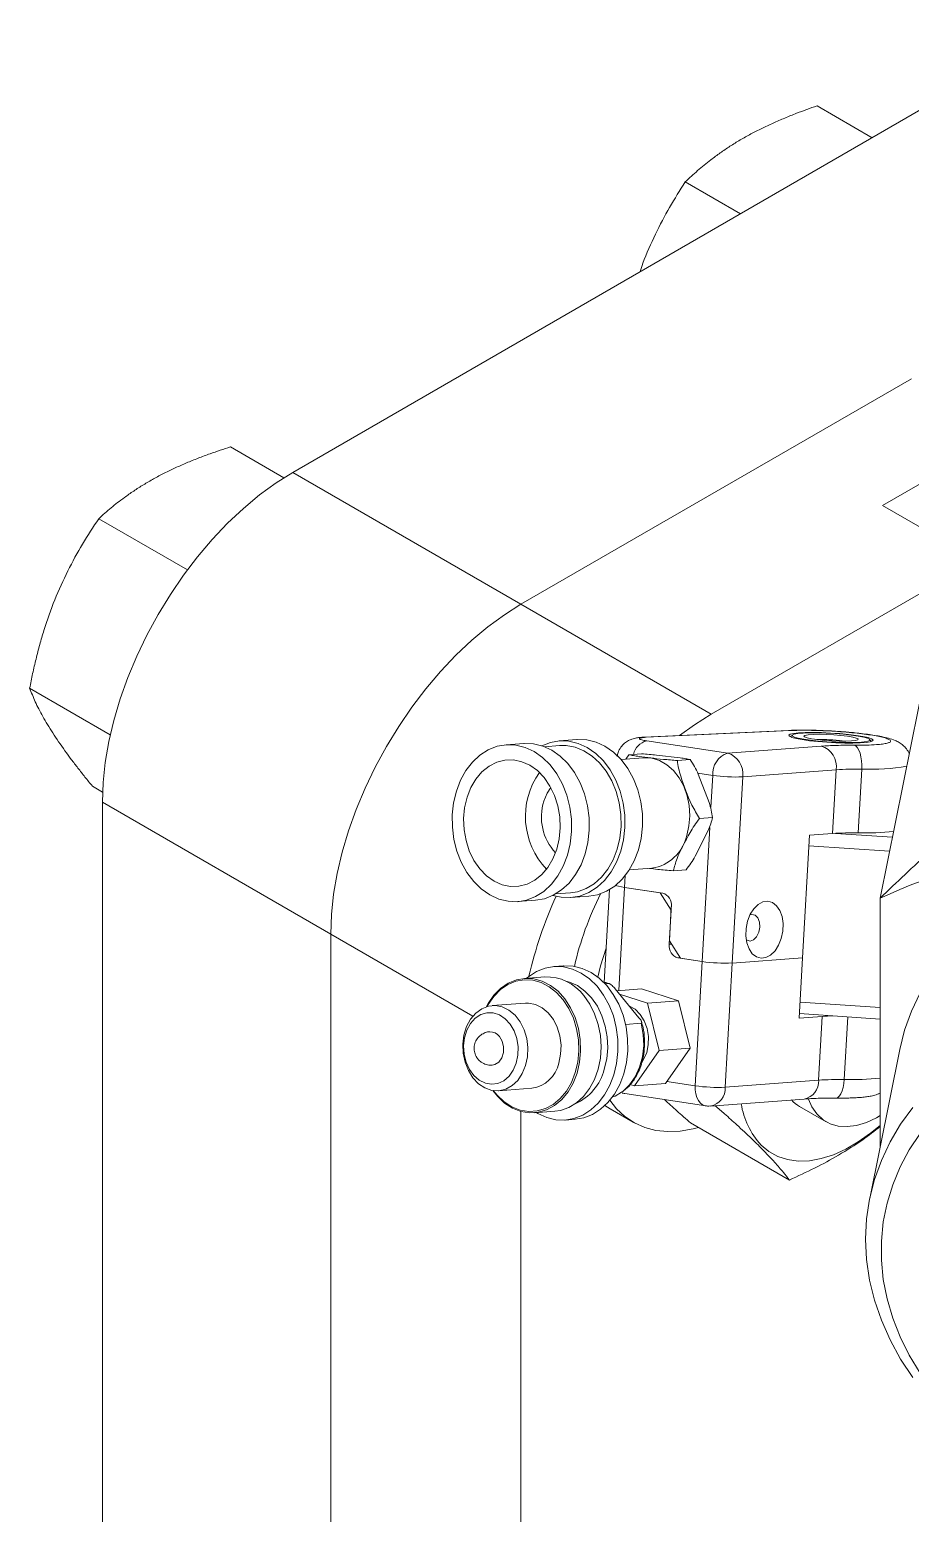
# Model space of a CAD drawing. Header units: millimetres. Extents: x -133 to 8217, y -787 to 7844.
# Drawn here: x 6546.8 to 6710.4, y 5958.1 to 6233.7 of the extents above; entities that cross this region are included whole.
import ezdxf

# ---------------------------------------------------------------- set-up
doc = ezdxf.new("R2010")
doc.units = ezdxf.units.MM
doc.header["$MEASUREMENT"] = 0
doc.layers.add('00_pen 0.20', color=4, linetype='Continuous')

msp = doc.modelspace()

# ---------------------------------------------------------------- linework, layer by layer
at = {"layer": '00_pen 0.20', "lineweight": 15}
for p, q in [((6595.65, 6151.44), (6738.09, 6233.67)), ((6693.1, 6219.53), (6703.36, 6213.61)), ((6668.61, 6205.39), (6678.86, 6199.47)), ((6638.08, 6126.95), (6710.65, 6168.84)), ((6705.25, 6145.32), (6728.32, 6158.63)), ((6584.09, 6156.2), (6594.03, 6150.46)), ((6638.08, 6126.95), (6595.65, 6151.44)), ((6705.25, 6145.32), (6722.04, 6135.62)), ((6559.61, 6142.85), (6576.1, 6133.33)), ((6673.43, 6106.54), (6720.33, 6133.61)), ((6716.24, 6128.81), (6704.83, 6072.37)), ((6673.43, 6106.54), (6638.08, 6126.95)), ((6546.77, 6111.35), (6561.76, 6102.7)), ((6687.77, 6103.53), (6660.94, 6102.28)), ((6661.34, 6102.25), (6688.18, 6103.5)), ((6687.77, 6103.53), (6688.18, 6103.5)), ((6638.6, 6101.11), (6635.3, 6100.87)), ((6645.25, 6100.72), (6642.47, 6100.51)), ((6648.48, 6101.86), (6645.18, 6101.61)), ((6660.94, 6102.28), (6661.34, 6102.25)), ((6661.01, 6102.23), (6661.34, 6102.25)), ((6676.5, 6099.31), (6661.44, 6101.59)), ((6693.88, 6100.61), (6676.5, 6099.31)), ((6688.51, 6102.68), (6688.14, 6102.35)), ((6703.2, 6101.5), (6702.87, 6101.86)), ((6660.85, 6098.46), (6656.66, 6098.14)), ((6658.11, 6099.01), (6657.56, 6098.21)), ((6658.11, 6099.01), (6660.49, 6099.19)), ((6663.24, 6098.96), (6667.69, 6098.43)), ((6669.52, 6098.12), (6667.14, 6097.94)), ((6670.96, 6095.6), (6673.71, 6095.18)), ((6671.03, 6095.42), (6673.06, 6090.12)), ((6673.37, 6089.31), (6673.71, 6095.18)), ((6679.28, 6094.92), (6677.33, 6060.34)), ((6679.28, 6094.92), (6696.67, 6096.23)), ((6696, 6084.38), (6696.67, 6096.23)), ((6701.4, 6096.35), (6700.73, 6084.51)), ((6558.42, 6093.19), (6560.33, 6092.09)), ((6602.72, 6065.71), (6560.3, 6090.2)), ((6560.3, 5430.16), (6560.3, 6090.2)), ((6673.65, 6087.35), (6671.28, 6087.17)), ((6672.87, 6084.93), (6670.46, 6080.15)), ((6671.75, 6060.61), (6673.16, 6085.5)), ((6690.4, 6061.33), (6691.69, 6084.06)), ((6696, 6084.38), (6691.69, 6084.06)), ((6696.53, 6084.42), (6707.12, 6083.7)), ((6706.59, 6081.09), (6691.58, 6082.1)), ((6657.34, 6074.39), (6657.47, 6076.6)), ((6658.2, 6077.63), (6662.39, 6077.94)), ((6668.75, 6077.66), (6666.38, 6077.48)), ((6644.52, 6073.16), (6647.31, 6073.37)), ((6647.37, 6072.48), (6650.67, 6072.73)), ((6654.52, 6073.97), (6653.54, 6056.75)), ((6657.34, 6074.39), (6656.26, 6055.21)), ((6657.34, 6074.39), (6664.42, 6073.32)), ((6663.94, 6073.39), (6657.34, 6074.39)), ((6665.99, 6070.16), (6663.94, 6073.39)), ((6637.49, 6071.74), (6640.78, 6071.99)), ((6665.63, 6063.82), (6665.99, 6070.16)), ((6666.02, 6070.79), (6665.66, 6064.45)), ((6704.83, 6072.37), (6704.83, 6026.21)), ((6704.83, 6072.37), (6704.83, 6072.37)), ((6704.83, 6072.37), (6704.83, 6072.37)), ((6680.97, 6069.36), (6680.63, 6069.28)), ((6602.72, 5739.09), (6602.72, 6065.71)), ((6602.72, 5405.66), (6602.72, 6065.71)), ((6629.13, 6050.47), (6602.72, 6065.71)), ((6665.66, 6064.45), (6667.72, 6061.22)), ((6666.04, 6063.85), (6665.63, 6063.82)), ((6646, 6059.81), (6644.18, 6059.67)), ((6667.65, 6061.32), (6667.24, 6061.29)), ((6671.75, 6060.61), (6667.24, 6061.29)), ((6667.72, 6061.22), (6671.75, 6060.61)), ((6670.44, 6037.54), (6671.75, 6060.61)), ((6677.33, 6060.34), (6676.02, 6037.27)), ((6677.33, 6060.34), (6690.4, 6061.33)), ((6690.4, 6061.33), (6677.33, 6060.34)), ((6689.77, 6050.1), (6690.4, 6061.33)), ((6642.51, 6057.76), (6638.72, 6057.48)), ((6653.71, 6056.49), (6654.34, 6056.54)), ((6655.58, 6055.56), (6660.01, 6050.18)), ((6660.5, 6055.53), (6655.89, 6055.19)), ((6661.57, 6052.91), (6656.4, 6054.56)), ((6660.5, 6055.53), (6667.34, 6053.34)), ((6667.34, 6053.34), (6661.57, 6052.91)), ((6667.34, 6053.34), (6669.55, 6044.55)), ((6638.9, 6052.91), (6632.72, 6052.44)), ((6663.79, 6044.12), (6661.57, 6052.91)), ((6689.82, 6050.94), (6704.83, 6049.93)), ((6689.94, 6053.06), (6704.83, 6052.06)), ((6660.44, 6049.14), (6657.52, 6048.92)), ((6694.07, 6050.42), (6689.77, 6050.1)), ((6693.4, 6038.58), (6694.07, 6050.42)), ((6698.8, 6050.34), (6698.14, 6038.71)), ((6659.17, 6037.51), (6663.79, 6044.12)), ((6663.79, 6044.12), (6669.55, 6044.55)), ((6669.55, 6044.55), (6664.93, 6037.95)), ((6708.48, 6044.3), (6702.89, 6016.63)), ((6633.91, 6036.61), (6640.09, 6037.08)), ((6658.37, 6037.77), (6659.17, 6037.51)), ((6664.93, 6037.95), (6659.17, 6037.51)), ((6670.44, 6037.54), (6665.2, 6038.33)), ((6693.4, 6038.58), (6676.02, 6037.27)), ((6656.87, 6036.18), (6657.37, 6036.1)), ((6657.36, 6036.09), (6672.42, 6033.81)), ((6673.31, 6033.78), (6690.69, 6035.08)), ((6638.08, 5824.83), (6638.08, 6032.78)), ((6640.59, 6032.53), (6644.38, 6032.82)), ((6646.33, 6031.18), (6648.14, 6031.32)), ((6654.68, 6033.23), (6653.68, 6033.88)), ((6654.68, 6033.23), (6658.93, 6030.78)), ((6689.85, 6033.72), (6694.8, 6030.86)), ((6687.98, 6020.04), (6669.59, 6030.65))]:
    msp.add_line(p, q, dxfattribs=at)
at = {"layer": '00_pen 0.20', "lineweight": 15, "flags": 128}
for points in [[(6560.3, 6090.2), (6560.43, 6093.84), (6560.83, 6097.6), (6561.5, 6101.46), (6562.43, 6105.4), (6563.61, 6109.37), (6565.03, 6113.35), (6566.69, 6117.31), (6568.57, 6121.22), (6570.65, 6125.05), (6572.92, 6128.77), (6575.37, 6132.35), (6577.97, 6135.76), (6580.71, 6138.99), (6583.56, 6142), (6586.5, 6144.76), (6589.51, 6147.27), (6592.57, 6149.5), (6595.65, 6151.44)], [(6602.72, 6065.71), (6602.86, 6069.34), (6603.26, 6073.11), (6603.93, 6076.97), (6604.85, 6080.9), (6606.03, 6084.88), (6607.46, 6088.86), (6609.12, 6092.82), (6610.99, 6096.73), (6613.08, 6100.56), (6615.35, 6104.27), (6617.8, 6107.86), (6620.4, 6111.27), (6623.14, 6114.49), (6625.98, 6117.5), (6628.93, 6120.27), (6631.94, 6122.78), (6635, 6125.01), (6638.08, 6126.95)], [(6602.72, 6065.71), (6602.86, 6069.34), (6603.26, 6073.11), (6603.93, 6076.97), (6604.85, 6080.9), (6606.03, 6084.88), (6607.46, 6088.86), (6609.12, 6092.82), (6610.99, 6096.73), (6613.08, 6100.56), (6615.35, 6104.27), (6617.8, 6107.86), (6620.4, 6111.27), (6623.14, 6114.49), (6625.98, 6117.5), (6628.93, 6120.27), (6631.94, 6122.78), (6635, 6125.01), (6638.08, 6126.95)], [(6667.57, 6102.59), (6670.35, 6104.6), (6673.43, 6106.54)], [(6694.89, 6101.34), (6696.58, 6101.24), (6698.24, 6101.19), (6699.77, 6101.19), (6701.11, 6101.23), (6702.2, 6101.31), (6702.98, 6101.44), (6703.43, 6101.6), (6703.51, 6101.78), (6703.22, 6101.98), (6702.58, 6102.2), (6701.62, 6102.41), (6700.39, 6102.61), (6698.93, 6102.78), (6697.32, 6102.93), (6695.63, 6103.05), (6693.95, 6103.12), (6692.35, 6103.15), (6690.9, 6103.13), (6689.68, 6103.07), (6688.74, 6102.96), (6688.12, 6102.82), (6687.86, 6102.65), (6687.96, 6102.45), (6688.42, 6102.24), (6689.23, 6102.03), (6690.33, 6101.82), (6691.69, 6101.63), (6693.23, 6101.47), (6694.89, 6101.34)], [(6694.95, 6101.41), (6693.37, 6101.54), (6691.9, 6101.7), (6690.63, 6101.88), (6689.61, 6102.08), (6688.89, 6102.28), (6688.51, 6102.48), (6688.5, 6102.66), (6688.84, 6102.82), (6689.53, 6102.95), (6690.52, 6103.03), (6691.78, 6103.08), (6693.23, 6103.08), (6694.8, 6103.03), (6696.42, 6102.94), (6698, 6102.82), (6699.47, 6102.66), (6700.74, 6102.47), (6701.77, 6102.28), (6702.48, 6102.07), (6702.86, 6101.88), (6702.88, 6101.69), (6702.53, 6101.54), (6701.85, 6101.41), (6700.85, 6101.32), (6699.59, 6101.28), (6698.14, 6101.28), (6696.57, 6101.33), (6694.95, 6101.41)], [(6646.72, 6080.34), (6645.95, 6078.33), (6644.94, 6076.52), (6643.73, 6074.95), (6642.33, 6073.65), (6640.79, 6072.67), (6639.13, 6072.03), (6637.41, 6071.73), (6635.67, 6071.8), (6633.94, 6072.22), (6632.28, 6072.99), (6630.71, 6074.09), (6629.29, 6075.48), (6628.04, 6077.15), (6626.99, 6079.04), (6626.18, 6081.1), (6625.62, 6083.3), (6625.33, 6085.57), (6625.3, 6087.86), (6625.55, 6090.11), (6626.07, 6092.26), (6626.84, 6094.27), (6627.85, 6096.09), (6629.06, 6097.66), (6630.46, 6098.95), (6632.01, 6099.93), (6633.66, 6100.58), (6635.38, 6100.87), (6637.12, 6100.81), (6638.85, 6100.39), (6640.51, 6099.62), (6642.08, 6098.52), (6643.5, 6097.12), (6644.75, 6095.46), (6645.8, 6093.57), (6646.61, 6091.5), (6647.17, 6089.3), (6647.47, 6087.03), (6647.49, 6084.75), (6647.24, 6082.5), (6646.72, 6080.34)], [(6650.02, 6080.59), (6650.53, 6082.74), (6650.78, 6084.99), (6650.76, 6087.28), (6650.47, 6089.55), (6649.9, 6091.75), (6649.09, 6093.82), (6648.05, 6095.71), (6646.8, 6097.37), (6645.37, 6098.77), (6643.81, 6099.86), (6642.14, 6100.63), (6640.42, 6101.05), (6638.67, 6101.12), (6638.6, 6101.11)], [(6641.94, 6100.7), (6643.54, 6101.32), (6645.26, 6101.61), (6647, 6101.55), (6648.73, 6101.13), (6650.4, 6100.36), (6651.96, 6099.26), (6653.39, 6097.87), (6654.64, 6096.2), (6655.68, 6094.31), (6656.49, 6092.24), (6657.05, 6090.05), (6657.35, 6087.78), (6657.37, 6085.49), (6657.12, 6083.24), (6656.61, 6081.08)], [(6655.98, 6081.45), (6656.47, 6083.53), (6656.7, 6085.69), (6656.66, 6087.9), (6656.35, 6090.08), (6655.78, 6092.18), (6654.97, 6094.15), (6653.93, 6095.94), (6652.69, 6097.5), (6651.29, 6098.78), (6649.75, 6099.76), (6648.13, 6100.41), (6646.46, 6100.72), (6645.25, 6100.72)], [(6659.9, 6081.33), (6660.42, 6083.49), (6660.67, 6085.74), (6660.64, 6088.03), (6660.35, 6090.3), (6659.79, 6092.49), (6658.97, 6094.56), (6657.93, 6096.45), (6656.68, 6098.11), (6655.26, 6099.51), (6653.69, 6100.61), (6652.03, 6101.38), (6650.3, 6101.8), (6648.55, 6101.86), (6648.48, 6101.86)], [(6696.2, 6102.72), (6697.54, 6102.6), (6698.75, 6102.46), (6699.73, 6102.3), (6700.4, 6102.12), (6700.73, 6101.95), (6700.68, 6101.8), (6700.27, 6101.68), (6699.51, 6101.59), (6698.47, 6101.55), (6697.22, 6101.55), (6695.86, 6101.6), (6694.49, 6101.69), (6693.2, 6101.82), (6692.1, 6101.98), (6691.27, 6102.15), (6690.76, 6102.32), (6690.62, 6102.48), (6690.85, 6102.62), (6691.44, 6102.73), (6692.35, 6102.79), (6693.5, 6102.81), (6694.82, 6102.79), (6696.2, 6102.72)], [(6698.25, 6101.55), (6697.28, 6101.66), (6696.06, 6101.77)], [(6701.4, 6096.35), (6701.42, 6097.13), (6701.37, 6097.89), (6701.26, 6098.62), (6701.1, 6099.28), (6700.89, 6099.84), (6700.65, 6100.29), (6700.37, 6100.61), (6700.07, 6100.78)], [(6644.74, 6081.49), (6644.03, 6079.69), (6643.1, 6078.1), (6641.96, 6076.75), (6640.65, 6075.7), (6639.21, 6074.97), (6637.69, 6074.58), (6636.12, 6074.55), (6634.57, 6074.87), (6633.07, 6075.55), (6631.67, 6076.55), (6630.42, 6077.84), (6629.34, 6079.4), (6628.48, 6081.16), (6627.87, 6083.08), (6627.51, 6085.1), (6627.42, 6087.15), (6627.6, 6089.18), (6628.05, 6091.12), (6628.76, 6092.91), (6629.69, 6094.51), (6630.83, 6095.85), (6632.14, 6096.91), (6633.58, 6097.64), (6635.11, 6098.03), (6636.67, 6098.06), (6638.22, 6097.73), (6639.72, 6097.06), (6641.12, 6096.06), (6642.38, 6094.76), (6643.45, 6093.21), (6644.31, 6091.45), (6644.93, 6089.53), (6645.28, 6087.51), (6645.37, 6085.46), (6645.19, 6083.43), (6644.74, 6081.49)], [(6668.89, 6084), (6669.3, 6085.79), (6669.45, 6087.67), (6669.33, 6089.57), (6668.95, 6091.41), (6668.32, 6093.15), (6667.46, 6094.72), (6666.4, 6096.07), (6665.18, 6097.15), (6663.84, 6097.92), (6662.42, 6098.37), (6660.98, 6098.47), (6660.85, 6098.46)], [(6642.33, 6090.42), (6642.94, 6091.9), (6643.61, 6092.93)], [(6656.61, 6081.08), (6655.83, 6079.07), (6654.83, 6077.26), (6653.61, 6075.69), (6652.21, 6074.4), (6650.67, 6073.42), (6649.02, 6072.77), (6647.3, 6072.48), (6645.55, 6072.54), (6644.03, 6072.89)], [(6647.31, 6073.37), (6648.6, 6073.58), (6650.21, 6074.15), (6651.71, 6075.06), (6653.07, 6076.28), (6654.25, 6077.78), (6655.23, 6079.51), (6655.98, 6081.45)], [(6650.67, 6072.73), (6652.31, 6073.02), (6653.96, 6073.66), (6655.51, 6074.64), (6656.9, 6075.94), (6658.12, 6077.51), (6659.13, 6079.32), (6659.9, 6081.33)], [(6640.78, 6071.99), (6642.43, 6072.28), (6644.08, 6072.92), (6645.62, 6073.9), (6647.02, 6075.19), (6648.24, 6076.77), (6649.25, 6078.58), (6650.02, 6080.59)], [(6708.48, 6044.3), (6709.38, 6047.84), (6710.65, 6051.39), (6712.28, 6054.82), (6714.24, 6058.1), (6716.53, 6061.23), (6719.13, 6064.17), (6722.03, 6066.92), (6725.21, 6069.44), (6728.64, 6071.73), (6732.3, 6073.76), (6736.18, 6075.54), (6740.24, 6077.04), (6744.46, 6078.26), (6748.82, 6079.18)], [(6655.61, 6074.73), (6656.2, 6074.59), (6657.34, 6074.39)], [(6657.34, 6074.39), (6656.2, 6074.59), (6655.61, 6074.73)], [(6680.05, 6064.08), (6679.86, 6065.39), (6679.9, 6066.76), (6680.18, 6068.12), (6680.68, 6069.38), (6681.35, 6070.43), (6682.16, 6071.22), (6683.04, 6071.69), (6683.95, 6071.81), (6684.81, 6071.56), (6685.57, 6070.98), (6686.18, 6070.08), (6686.59, 6068.95), (6686.78, 6067.65), (6686.73, 6066.27), (6686.45, 6064.91), (6685.96, 6063.65), (6685.29, 6062.6), (6684.48, 6061.81), (6683.59, 6061.34), (6682.69, 6061.22), (6681.83, 6061.47), (6681.07, 6062.06), (6680.46, 6062.95), (6680.05, 6064.08)], [(6679.93, 6064.67), (6680.09, 6064.56), (6680.69, 6064.42), (6681.32, 6064.66), (6681.88, 6065.23), (6682.27, 6066.06), (6682.45, 6067.01), (6682.38, 6067.95), (6682.07, 6068.72), (6681.58, 6069.22), (6680.97, 6069.36), (6680.97, 6069.36)], [(6652.35, 6057.73), (6652.88, 6059.8), (6653.9, 6063.1)], [(6639.09, 6057.51), (6639.45, 6057.8), (6640.96, 6058.76), (6642.58, 6059.39), (6644.26, 6059.68), (6645.97, 6059.62), (6647.65, 6059.2), (6649.28, 6058.45), (6650.82, 6057.38), (6652.21, 6056.01), (6653.43, 6054.38), (6654.45, 6052.54), (6655.25, 6050.51), (6655.8, 6048.36), (6656.09, 6046.14), (6656.11, 6043.9), (6655.86, 6041.7), (6655.36, 6039.59)], [(6657.17, 6039.73), (6657.68, 6041.84), (6657.92, 6044.04), (6657.9, 6046.28), (6657.61, 6048.5), (6657.06, 6050.65), (6656.26, 6052.67), (6655.24, 6054.52), (6654.02, 6056.15), (6652.63, 6057.51), (6651.1, 6058.59), (6649.47, 6059.34), (6647.78, 6059.75), (6646.07, 6059.82), (6646, 6059.81)], [(6631.67, 6052.24), (6631.98, 6052.82), (6633.05, 6054.36), (6634.3, 6055.62), (6635.71, 6056.58), (6637.23, 6057.21), (6638.82, 6057.49), (6640.44, 6057.4), (6642.03, 6056.97), (6643.55, 6056.18), (6644.97, 6055.08), (6646.23, 6053.68), (6647.3, 6052.04), (6648.15, 6050.19), (6648.75, 6048.2), (6649.1, 6046.11), (6649.17, 6043.99), (6648.97, 6041.9), (6648.5, 6039.9)], [(6631.76, 6052.27), (6631.98, 6052.65), (6633.02, 6054.15), (6634.25, 6055.39), (6635.63, 6056.34), (6637.12, 6056.95), (6638.68, 6057.22), (6640.26, 6057.14), (6641.82, 6056.71), (6643.31, 6055.94), (6644.69, 6054.86), (6645.93, 6053.49), (6646.98, 6051.88), (6647.81, 6050.07), (6648.4, 6048.12), (6648.74, 6046.07), (6648.81, 6044), (6648.62, 6041.95), (6648.16, 6039.99)], [(6646.42, 6056.99), (6647.08, 6056.81), (6648.57, 6056.14), (6649.96, 6055.14), (6651.21, 6053.85), (6652.28, 6052.3), (6653.13, 6050.55), (6653.75, 6048.64), (6654.11, 6046.63), (6654.19, 6044.58), (6654.01, 6042.56), (6653.56, 6040.63)], [(6654.34, 6056.54), (6653.79, 6056.7), (6653.54, 6056.75)], [(6649.75, 6054.3), (6650.86, 6052.71), (6651.77, 6050.9), (6652.43, 6048.94), (6652.83, 6046.87), (6652.97, 6044.75), (6652.83, 6042.65), (6652.42, 6040.62), (6651.75, 6038.73), (6650.84, 6037.03), (6649.72, 6035.56), (6648.42, 6034.38), (6646.98, 6033.51), (6645.43, 6032.97), (6644.38, 6032.82)], [(6638.93, 6041.29), (6638.31, 6039.81), (6637.47, 6038.55), (6636.43, 6037.57), (6635.24, 6036.92), (6633.97, 6036.62), (6632.66, 6036.69), (6631.38, 6037.13), (6630.2, 6037.91), (6629.16, 6039.01), (6628.31, 6040.36), (6627.7, 6041.91), (6627.35, 6043.58), (6627.28, 6045.29), (6627.49, 6046.97), (6627.98, 6048.53), (6628.71, 6049.91), (6629.66, 6051.04), (6630.78, 6051.86), (6632.02, 6052.34), (6633.32, 6052.45), (6634.61, 6052.19), (6635.85, 6051.58), (6636.97, 6050.63), (6637.92, 6049.4), (6638.65, 6047.95), (6639.14, 6046.33), (6639.35, 6044.63), (6639.28, 6042.92), (6638.93, 6041.29)], [(6637.2, 6041.75), (6636.64, 6040.42), (6635.86, 6039.31), (6634.89, 6038.48), (6633.8, 6037.97), (6632.63, 6037.81), (6631.46, 6038.01), (6630.34, 6038.56), (6629.34, 6039.43), (6628.5, 6040.56), (6627.89, 6041.91), (6627.52, 6043.4), (6627.42, 6044.95), (6627.59, 6046.47), (6628.03, 6047.88), (6628.7, 6049.1), (6629.58, 6050.08), (6630.62, 6050.76), (6631.76, 6051.09), (6632.94, 6051.07), (6634.09, 6050.69), (6635.16, 6049.98), (6636.08, 6048.97), (6636.81, 6047.72), (6637.31, 6046.29), (6637.55, 6044.76), (6637.51, 6043.22), (6637.2, 6041.75)], [(6638.9, 6052.91), (6639.49, 6052.91), (6640.79, 6052.66), (6642.03, 6052.04), (6643.15, 6051.1), (6644.1, 6049.87), (6644.83, 6048.41), (6645.31, 6046.79), (6645.52, 6045.09), (6645.45, 6043.38), (6645.1, 6041.75)], [(6661.44, 6043.71), (6661.74, 6045.17), (6661.76, 6046.7), (6661.5, 6048.2), (6660.98, 6049.6), (6660.22, 6050.8), (6659.27, 6051.74), (6658.23, 6052.35)], [(6656.77, 6036.33), (6656.99, 6036.49), (6658.26, 6037.7), (6659.32, 6039.21), (6660.13, 6040.98), (6660.66, 6042.93), (6660.89, 6044.99), (6660.81, 6047.08), (6660.44, 6049.14)], [(6634.06, 6046.71), (6634.58, 6045.84), (6634.84, 6044.8), (6634.82, 6043.72), (6634.51, 6042.73), (6633.97, 6041.95), (6633.24, 6041.48), (6632.72, 6041.36)], [(6660.54, 6041.86), (6660.88, 6042.4), (6661.44, 6043.71)], [(6648.5, 6039.9), (6647.78, 6038.05), (6646.82, 6036.39), (6645.66, 6034.99), (6644.32, 6033.87), (6642.85, 6033.07), (6641.29, 6032.62), (6639.68, 6032.52), (6638.07, 6032.78), (6636.51, 6033.4), (6635.03, 6034.34), (6633.69, 6035.6), (6632.84, 6036.66)], [(6648.16, 6039.99), (6647.45, 6038.17), (6646.51, 6036.55), (6645.37, 6035.18), (6644.06, 6034.08), (6642.62, 6033.3), (6641.09, 6032.86), (6639.52, 6032.76), (6637.94, 6033.02), (6636.41, 6033.62), (6634.96, 6034.55), (6633.65, 6035.78), (6632.94, 6036.64)], [(6655.36, 6039.59), (6654.6, 6037.63), (6653.62, 6035.85), (6652.43, 6034.32), (6651.06, 6033.05), (6649.55, 6032.09), (6647.93, 6031.46), (6646.25, 6031.17), (6644.55, 6031.24), (6642.86, 6031.65), (6641.23, 6032.4), (6640.96, 6032.56)], [(6648.14, 6031.32), (6649.75, 6031.6), (6651.36, 6032.23), (6652.87, 6033.19), (6654.24, 6034.45), (6655.43, 6035.99), (6656.42, 6037.76), (6657.17, 6039.73)], [(6672.42, 6033.81), (6672.29, 6033.84), (6671.82, 6034.02), (6671.4, 6034.35), (6671.04, 6034.81), (6670.75, 6035.38), (6670.55, 6036.05), (6670.45, 6036.77), (6670.44, 6037.54)], [(6696.55, 6035.24), (6696.66, 6035.25), (6696.97, 6035.38), (6697.26, 6035.66), (6697.52, 6036.07), (6697.75, 6036.6), (6697.93, 6037.24), (6698.06, 6037.95), (6698.14, 6038.71)], [(6671.08, 6029.79), (6670.09, 6029.54), (6667.68, 6029.13), (6665.35, 6029.03), (6663.14, 6029.26), (6661.07, 6029.8), (6659.15, 6030.65), (6657.41, 6031.81), (6655.85, 6033.27), (6654.59, 6034.86)], [(6655.13, 6035.46), (6655.56, 6035.64), (6656.77, 6036.33)], [(6656.9, 6036.24), (6657.23, 6036.12), (6657.36, 6036.09)], [(6704.83, 6031.99), (6704.16, 6031.61), (6702.29, 6030.74), (6700.45, 6030.18), (6698.7, 6029.95), (6697.05, 6030.06), (6695.55, 6030.49), (6694.21, 6031.24), (6693.06, 6032.3), (6692.13, 6033.65), (6691.51, 6035.03)], [(6710.91, 6033.53), (6708.62, 6030.4), (6706.67, 6027.12), (6705.05, 6023.69), (6703.78, 6020.15), (6702.86, 6016.51), (6702.31, 6012.8), (6702.13, 6009.04), (6702.31, 6005.25), (6702.86, 6001.47), (6703.78, 5997.71), (6705.05, 5993.99), (6706.67, 5990.35), (6708.62, 5986.8), (6710.91, 5983.37)], [(6704.83, 6030.19), (6703.03, 6028.72), (6700.74, 6027.1), (6698.43, 6025.77), (6696.13, 6024.74), (6693.88, 6024.02), (6691.7, 6023.63), (6689.61, 6023.56), (6687.64, 6023.82), (6685.82, 6024.41), (6684.17, 6025.32), (6682.7, 6026.53)], [(6712.28, 5984.19), (6710.25, 5987.5), (6708.54, 5990.91), (6707.16, 5994.4), (6706.12, 5997.95), (6705.42, 6001.54), (6705.07, 6005.13), (6705.07, 6008.71), (6705.42, 6012.26), (6706.12, 6015.75), (6707.16, 6019.16), (6708.54, 6022.46), (6710.25, 6025.64), (6712.28, 6028.68)]]:
    msp.add_lwpolyline(points, dxfattribs=at)
at = {"layer": '00_pen 0.20', "lineweight": 15}
for centre, radius, start, end in [((6662.22, 6098.35), 3.33, 103.3958, 167.3183), ((6693.81, 6070.54), 31.31, 85.8779, 91.3729), ((6692.72, 6096.8), 3.99, 351.7524, 73.0627), ((6677.74, 6095.46), 4.04, 107.8692, 183.9317), ((6675.34, 6095.49), 3.99, 351.7524, 73.0627), ((6653.05, 6087.55), 14.14, 144.7517, 223.8456), ((6677.86, 6124.01), 29.13, 261.7997, 272.8005), ((6700.6, 6037.24), 59.12, 89.2232, 93.8134), ((6703.24, 6131.98), 35.67, 267.0541, 280.583), ((6651.53, 6087.47), 9.66, 162.2623, 223.4293), ((6661.2, 6085.74), 7.89, 278.7124, 347.2398), ((6699.93, 6025.4), 59.12, 89.2232, 93.8134), ((6701.88, 6142.13), 57.64, 268.8536, 275.4199), ((6753.58, 5967.19), 115.93, 98.9537, 114.8664), ((6715.39, 6040.37), 77.82, 155.4335, 166.9908), ((6705.8, 6046.43), 59.3, 153.165, 167.052), ((6663.75, 6071.12), 2.3, 351.7524, 73.0627), ((6667.91, 6063.49), 2.3, 171.7524, 253.0627), ((6675.9, 6089.44), 29.13, 261.7997, 272.8005), ((6642.79, 6049.06), 8.71, 37.0015, 91.895), ((6697.29, 6006), 44.54, 91.5822, 94.1452), ((6632.36, 6045.46), 2.11, 36.2, 92.5613), ((6639.25, 6043), 5.99, 278.0249, 347.9273), ((6644.16, 6043.02), 9.7, 294.193, 345.7392), ((6674.6, 6066.37), 29.13, 261.7997, 272.8005), ((6672.69, 6037.06), 3.34, 280.6734, 3.7217), ((6690.07, 6038.36), 3.34, 280.6806, 3.7211), ((6697.33, 5979.59), 59.12, 89.2232, 93.8134), ((6699.3, 6095.71), 57.02, 268.8318, 275.5624), ((6693.64, 6036.53), 14.82, 189.007, 222.4177), ((6693.2, 6039.49), 6.68, 223.3771, 239.8973)]:
    msp.add_arc(centre, radius, start, end, dxfattribs=at)
for points, knots in [([(6693.1, 6219.53), (6691.83, 6219.08), (6689.79, 6218.35), (6687.09, 6217.26), (6684.92, 6216.33), (6682.82, 6215.34), (6680.78, 6214.3), (6678.81, 6213.19), (6676.9, 6212.02), (6675.09, 6210.79), (6673.06, 6209.29), (6670.87, 6207.5), (6669.36, 6206.1), (6668.61, 6205.39)], [0, 0, 0, 0, 0.128209, 0.20511, 0.28211, 0.35946, 0.436949, 0.515995, 0.595209, 0.674911, 0.754765, 0.877207, 1, 1, 1, 1]), ([(6668.61, 6205.39), (6667.62, 6203.84), (6665.64, 6200.72), (6663.01, 6195.67), (6661.17, 6191.65), (6660.38, 6189.24), (6660.21, 6188.71)], [0, 0, 0, 0, 0.3010275, 0.603657, 0.9130541, 1, 1, 1, 1]), ([(6584.09, 6156.2), (6582.82, 6155.77), (6580.78, 6155.1), (6578.08, 6154.09), (6575.91, 6153.22), (6573.81, 6152.29), (6571.77, 6151.31), (6569.8, 6150.26), (6567.9, 6149.16), (6566.09, 6148), (6564.06, 6146.57), (6561.86, 6144.87), (6560.36, 6143.53), (6559.61, 6142.85)], [0, 0, 0, 0, 0.128209, 0.20511, 0.28211, 0.35946, 0.436949, 0.515995, 0.595209, 0.674911, 0.754765, 0.877207, 1, 1, 1, 1]), ([(6559.61, 6142.85), (6558.59, 6141.3), (6556.54, 6138.18), (6553.79, 6133.16), (6551.36, 6127.81), (6549.72, 6123.17), (6548.63, 6119.47), (6547.94, 6116.79), (6547.31, 6114.09), (6546.95, 6112.26), (6546.77, 6111.35)], [0, 0, 0, 0, 0.1676, 0.336091, 0.50835, 0.682321, 0.761467, 0.840739, 0.920328, 1, 1, 1, 1]), ([(6546.77, 6111.35), (6547.1, 6110.53), (6547.76, 6108.89), (6549.16, 6106.13), (6550.99, 6103.1), (6552.86, 6100.38), (6554.49, 6098.16), (6555.74, 6096.54), (6557.04, 6094.88), (6557.96, 6093.76), (6558.42, 6093.19)], [0, 0, 0, 0, 0.1676, 0.336091, 0.50835, 0.682321, 0.761467, 0.840739, 0.920328, 1, 1, 1, 1]), ([(6695.76, 6103.43), (6695.08, 6103.47), (6694.14, 6103.51), (6692.79, 6103.56), (6691.69, 6103.58), (6690.44, 6103.59), (6689.24, 6103.58), (6688.34, 6103.56), (6687.89, 6103.53), (6687.78, 6103.53)], [0, 0, 0, 0, 0.233751, 0.325457, 0.476226, 0.629017, 0.789413, 0.952813, 1, 1, 1, 1]), ([(6688.18, 6103.5), (6688.69, 6103.52), (6689.73, 6103.56), (6691.59, 6103.56), (6693.65, 6103.51), (6695.83, 6103.41), (6698.01, 6103.26), (6700.06, 6103.07), (6701.88, 6102.86), (6703.44, 6102.63), (6704.76, 6102.39), (6705.81, 6102.13), (6706.53, 6101.86), (6706.85, 6101.6), (6706.74, 6101.36), (6706.21, 6101.16), (6705.35, 6100.99), (6704.53, 6100.92), (6704.13, 6100.89)], [0, 0, 0, 0, 0.058583, 0.120399, 0.184575, 0.25, 0.315425, 0.379601, 0.441417, 0.5, 0.558583, 0.620399, 0.684575, 0.75, 0.815425, 0.879601, 0.941417, 1, 1, 1, 1]), ([(6710.24, 6099.12), (6710.23, 6099.15), (6710.14, 6099.51), (6709.72, 6100.11), (6709.07, 6100.82), (6708.31, 6101.34), (6707.43, 6101.76), (6706.43, 6102.08), (6705.18, 6102.37), (6703.87, 6102.61), (6702.45, 6102.82), (6701.01, 6103), (6699.63, 6103.14), (6698.43, 6103.25), (6697.18, 6103.34), (6696.28, 6103.4), (6695.76, 6103.43)], [0, 0, 0, 0, 0.0034, 0.060498, 0.116437, 0.17241, 0.241371, 0.354573, 0.458785, 0.553036, 0.63524, 0.731694, 0.80624, 0.861499, 0.920858, 1, 1, 1, 1]), ([(6660.94, 6102.28), (6660.92, 6102.28), (6660.67, 6102.27), (6660.21, 6102.23), (6659.52, 6102.15), (6658.8, 6101.98), (6658.01, 6101.65), (6657.28, 6101.16), (6656.6, 6100.42), (6656.11, 6099.56), (6656.01, 6098.94), (6655.97, 6098.69)], [0, 0, 0, 0, 0.008826, 0.120115, 0.240419, 0.389285, 0.491757, 0.611922, 0.749153, 0.896372, 1, 1, 1, 1]), ([(6661.44, 6101.59), (6661.1, 6101.65), (6660.58, 6101.74), (6660.21, 6101.87), (6660.06, 6101.97), (6660.08, 6102.05), (6660.3, 6102.16), (6660.73, 6102.2), (6661.01, 6102.23)], [0, 0, 0, 0, 0.239457, 0.368361, 0.5, 0.631639, 0.760543, 1, 1, 1, 1]), ([(6667.14, 6097.94), (6666.27, 6098.01), (6663.6, 6098.23), (6661.02, 6098.56), (6658.93, 6098.85), (6658.39, 6098.96), (6658.11, 6099.01)], [0, 0, 0, 0, 0.238815, 0.730224, 0.863762, 1, 1, 1, 1]), ([(6660.49, 6099.19), (6660.97, 6099.16), (6661.94, 6099.09), (6662.8, 6099), (6663.24, 6098.96)], [0, 0, 0, 0, 0.493147, 1, 1, 1, 1]), ([(6671.28, 6087.17), (6670.78, 6088), (6669.28, 6090.53), (6668.16, 6093.74), (6667.33, 6096.52), (6667.21, 6097.46), (6667.14, 6097.94)], [0, 0, 0, 0, 0.2388154, 0.7302242, 0.8637618, 1, 1, 1, 1]), ([(6667.69, 6098.43), (6668.04, 6098.38), (6668.74, 6098.28), (6669.26, 6098.17), (6669.52, 6098.12)], [0, 0, 0, 0, 0.495184, 1, 1, 1, 1]), ([(6669.52, 6098.12), (6669.8, 6097.69), (6670.37, 6096.82), (6670.81, 6095.89), (6671.03, 6095.42)], [0, 0, 0, 0, 0.493147, 1, 1, 1, 1]), ([(6673.06, 6090.12), (6673.2, 6089.65), (6673.48, 6088.71), (6673.59, 6087.81), (6673.65, 6087.35)], [0, 0, 0, 0, 0.495184, 1, 1, 1, 1]), ([(6723.43, 6089.25), (6721.88, 6087.92), (6718.76, 6085.24), (6714.11, 6081.08), (6709.44, 6076.81), (6706.37, 6073.85), (6704.83, 6072.37)], [0, 0, 0, 0, 0.2501608, 0.4999931, 0.7498193, 1, 1, 1, 1]), ([(6666.38, 6077.48), (6666.59, 6078.22), (6667.24, 6080.49), (6668.8, 6083.38), (6670.29, 6085.89), (6670.94, 6086.74), (6671.28, 6087.17)], [0, 0, 0, 0, 0.238815, 0.730224, 0.863762, 1, 1, 1, 1]), ([(6673.65, 6087.35), (6673.57, 6086.97), (6673.39, 6086.19), (6673.04, 6085.35), (6672.87, 6084.93)], [0, 0, 0, 0, 0.493147, 1, 1, 1, 1]), ([(6670.46, 6080.15), (6670.21, 6079.73), (6669.7, 6078.88), (6669.07, 6078.07), (6668.75, 6077.66)], [0, 0, 0, 0, 0.495184, 1, 1, 1, 1]), ([(6661.98, 6077.91), (6662.47, 6077.85), (6663.36, 6077.74), (6664.86, 6077.59), (6665.87, 6077.52), (6666.38, 6077.48)], [0, 0, 0, 0, 0.383102, 0.688463, 1, 1, 1, 1]), ([(6653.91, 6056.65), (6653.85, 6056.68), (6653.65, 6056.76), (6653.44, 6056.76), (6653.29, 6056.75)], [0, 0, 0, 0, 0.277972, 1, 1, 1, 1]), ([(6654.34, 6056.54), (6654.36, 6056.54), (6654.42, 6056.53), (6654.56, 6056.48), (6654.76, 6056.36), (6655.15, 6056.05), (6655.4, 6055.76), (6655.58, 6055.56)], [0, 0, 0, 0, 0.065043, 0.144259, 0.26517, 0.488587, 1, 1, 1, 1]), ([(6656.91, 6036.44), (6657.12, 6036.58), (6657.75, 6037.01), (6658.75, 6038.11), (6659.95, 6039.98), (6660.71, 6042.2), (6661.05, 6044.42), (6661.07, 6046.35), (6660.89, 6048.08), (6660.57, 6049.07), (6660.46, 6049.42)], [0, 0, 0, 0, 0.060121, 0.181151, 0.342799, 0.545527, 0.662615, 0.789996, 0.927659, 1, 1, 1, 1]), ([(6660.01, 6050.18), (6660.16, 6050), (6660.36, 6049.75), (6660.51, 6049.43), (6660.55, 6049.27), (6660.52, 6049.18), (6660.48, 6049.15), (6660.44, 6049.14), (6660.44, 6049.14)], [0, 0, 0, 0, 0.466813, 0.623178, 0.820118, 0.898542, 0.977688, 1, 1, 1, 1]), ([(6632.27, 6047.56), (6632.21, 6047.56), (6631.85, 6047.57), (6631.21, 6047.34), (6630.41, 6046.86), (6629.77, 6046.1), (6629.39, 6045.16), (6629.34, 6044.15), (6629.56, 6043.31), (6629.93, 6042.65), (6630.31, 6042.21), (6630.6, 6041.99), (6630.7, 6041.91)], [0, 0, 0, 0, 0.023224, 0.138145, 0.261181, 0.388554, 0.519094, 0.653814, 0.774655, 0.857271, 0.949699, 1, 1, 1, 1]), ([(6630.7, 6041.91), (6631, 6041.74), (6631.44, 6041.5), (6632.14, 6041.35), (6632.5, 6041.36), (6632.71, 6041.38)], [0, 0, 0, 0, 0.482043, 0.704945, 1, 1, 1, 1]), ([(6664.75, 6034.97), (6665.51, 6034.28), (6667.04, 6032.89), (6668.73, 6031.4), (6669.59, 6030.65)], [0, 0, 0, 0, 0.494437, 1, 1, 1, 1]), ([(6690.7, 6035.08), (6691.01, 6035.1), (6691.69, 6035.15), (6692.95, 6035.2), (6694.44, 6035.24), (6695.66, 6035.25), (6696.39, 6035.24), (6696.55, 6035.23)], [0, 0, 0, 0, 0.1930697, 0.437207, 0.6840419, 0.9282332, 1, 1, 1, 1]), ([(6696.54, 6035.24), (6696.75, 6035.24), (6697.4, 6035.23), (6698.42, 6035.24), (6699.58, 6035.28), (6700.66, 6035.33), (6701.64, 6035.41), (6702.54, 6035.52), (6703.41, 6035.68), (6704.14, 6035.86), (6704.66, 6036.11), (6704.83, 6036.19)], [0, 0, 0, 0, 0.0595, 0.178166, 0.299055, 0.421004, 0.543385, 0.666664, 0.793816, 0.934973, 1, 1, 1, 1]), ([(6672.42, 6033.84), (6672.52, 6033.82), (6672.81, 6033.74), (6673.11, 6033.79), (6673.3, 6033.82)], [0, 0, 0, 0, 0.347029, 1, 1, 1, 1]), ([(6687.98, 6020.04), (6687.61, 6020.51), (6686.8, 6021.53), (6685.27, 6023.3), (6683.31, 6025.39), (6680.96, 6027.71), (6678.45, 6030.06), (6676.16, 6032.12), (6674.77, 6033.34), (6674.19, 6033.84)], [0, 0, 0, 0, 0.13304, 0.292711, 0.453347, 0.617525, 0.783055, 0.91011, 1, 1, 1, 1]), ([(6704.83, 6030), (6703.77, 6029.17), (6701.37, 6027.27), (6697.26, 6024.7), (6692.69, 6022.21), (6689.55, 6020.77), (6687.98, 6020.04)], [0, 0, 0, 0, 0.219198, 0.495514, 0.747079, 1, 1, 1, 1])]:
    msp.add_open_spline(points, degree=3, knots=knots, dxfattribs=at)
for points in [[(6700.07, 6100.78), (6698.9, 6100.78), (6696.58, 6100.78), (6694.78, 6100.67), (6693.88, 6100.61)], [(6704.13, 6100.89), (6703.54, 6100.85), (6702.36, 6100.78), (6700.83, 6100.78), (6700.07, 6100.78)]]:
    msp.add_open_spline(points, degree=3, dxfattribs=at)

doc.saveas('drawing.dxf')
